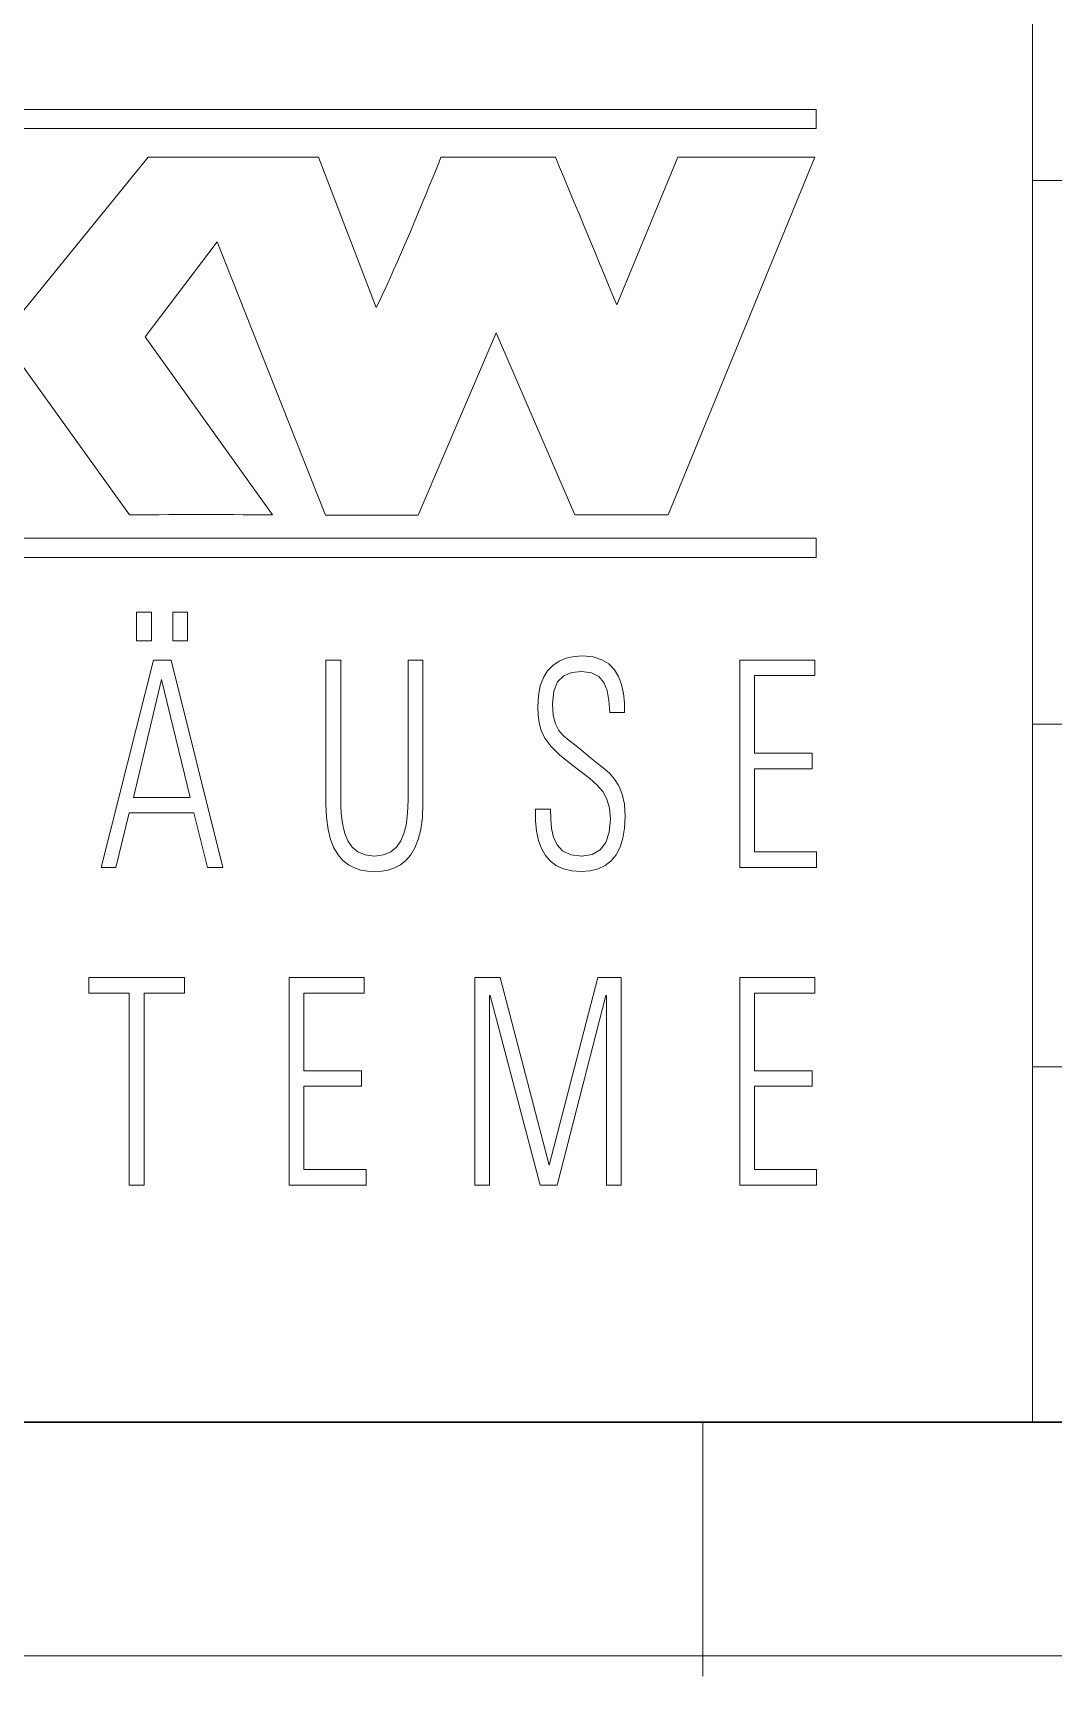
# Model space of a CAD drawing. Header units: millimetres. Extents: x 0 to 1188, y 0 to 841.
# Drawn here: x 1068.1 to 1088.2, y 0 to 32.36 of the extents above; entities that cross this region are included whole.
import ezdxf

# ---------------------------------------------------------------- set-up
doc = ezdxf.new("R2010")
doc.units = ezdxf.units.MM
doc.linetypes.add('SLD-Durchgehend', pattern=[0])

msp = doc.modelspace()

# ---------------------------------------------------------------- linework, layer by layer
at = {"color": 7, "linetype": 'SLD-Durchgehend', "lineweight": 0}
for p, q in [((1087.799, 5), (1087.799, 53)), ((1057.662, 30.85), (1083.537, 30.85)), ((1057.662, 30.85), (1083.537, 30.85)), ((1083.537, 30.85), (1083.537, 30.475)), ((1083.537, 30.85), (1083.537, 30.475)), ((1083.537, 30.475), (1057.662, 30.475)), ((1083.537, 30.475), (1057.662, 30.475)), ((1067.692, 26.62), (1070.372, 29.91)), ((1067.692, 26.62), (1070.372, 29.91)), ((1070.372, 29.91), (1073.727, 29.91)), ((1070.372, 29.91), (1073.727, 29.91)), ((1073.727, 29.91), (1074.867, 26.955)), ((1073.727, 29.91), (1074.867, 26.955)), ((1076.045, 29.67), (1076.098, 29.802)), ((1076.045, 29.67), (1076.098, 29.802)), ((1076.098, 29.802), (1076.142, 29.915)), ((1076.098, 29.802), (1076.142, 29.915)), ((1076.142, 29.915), (1078.397, 29.915)), ((1076.142, 29.915), (1078.397, 29.915)), ((1078.397, 29.915), (1078.418, 29.864)), ((1078.397, 29.915), (1078.418, 29.864)), ((1078.418, 29.864), (1078.46, 29.765)), ((1078.418, 29.864), (1078.46, 29.765)), ((1079.607, 27.005), (1080.812, 29.915)), ((1079.607, 27.005), (1080.812, 29.915)), ((1083.507, 29.915), (1080.622, 22.87)), ((1083.507, 29.915), (1080.622, 22.87)), ((1080.812, 29.915), (1083.507, 29.915)), ((1080.812, 29.915), (1083.507, 29.915)), ((1075.92, 29.362), (1075.986, 29.523)), ((1075.92, 29.362), (1075.986, 29.523)), ((1075.986, 29.523), (1076.045, 29.67)), ((1075.986, 29.523), (1076.045, 29.67)), ((1078.46, 29.765), (1078.518, 29.625)), ((1078.46, 29.765), (1078.518, 29.625)), ((1078.518, 29.625), (1078.591, 29.45)), ((1078.518, 29.625), (1078.591, 29.45)), ((1078.591, 29.45), (1078.676, 29.246)), ((1078.591, 29.45), (1078.676, 29.246)), ((1087.799, 29.45), (1183.799, 29.45)), ((1075.775, 29.008), (1075.85, 29.189)), ((1075.775, 29.008), (1075.85, 29.189)), ((1075.85, 29.189), (1075.92, 29.362)), ((1075.85, 29.189), (1075.92, 29.362)), ((1078.676, 29.246), (1078.769, 29.021)), ((1078.676, 29.246), (1078.769, 29.021)), ((1075.615, 28.626), (1075.696, 28.819)), ((1075.615, 28.626), (1075.696, 28.819)), ((1075.696, 28.819), (1075.775, 29.008)), ((1075.696, 28.819), (1075.775, 29.008)), ((1078.769, 29.021), (1078.869, 28.781)), ((1078.769, 29.021), (1078.869, 28.781)), ((1075.533, 28.431), (1075.615, 28.626)), ((1075.533, 28.431), (1075.615, 28.626)), ((1078.869, 28.781), (1078.972, 28.533)), ((1078.869, 28.781), (1078.972, 28.533)), ((1078.972, 28.533), (1079.076, 28.283)), ((1078.972, 28.533), (1079.076, 28.283)), ((1071.732, 28.245), (1070.312, 26.375)), ((1071.732, 28.245), (1070.312, 26.375)), ((1073.867, 22.86), (1071.732, 28.245)), ((1073.867, 22.86), (1071.732, 28.245)), ((1075.366, 28.044), (1075.449, 28.236)), ((1075.366, 28.044), (1075.449, 28.236)), ((1075.449, 28.236), (1075.533, 28.431)), ((1075.449, 28.236), (1075.533, 28.431)), ((1079.076, 28.283), (1079.178, 28.037)), ((1079.076, 28.283), (1079.178, 28.037)), ((1075.204, 27.675), (1075.284, 27.856)), ((1075.204, 27.675), (1075.284, 27.856)), ((1075.284, 27.856), (1075.366, 28.044)), ((1075.284, 27.856), (1075.366, 28.044)), ((1079.178, 28.037), (1079.276, 27.803)), ((1079.178, 28.037), (1079.276, 27.803)), ((1075.127, 27.503), (1075.204, 27.675)), ((1075.127, 27.503), (1075.204, 27.675)), ((1079.276, 27.803), (1079.365, 27.586)), ((1079.276, 27.803), (1079.365, 27.586)), ((1079.365, 27.586), (1079.445, 27.395)), ((1079.365, 27.586), (1079.445, 27.395)), ((1074.923, 27.067), (1074.986, 27.197)), ((1074.923, 27.067), (1074.986, 27.197)), ((1074.986, 27.197), (1075.054, 27.343)), ((1074.986, 27.197), (1075.054, 27.343)), ((1075.054, 27.343), (1075.127, 27.503)), ((1075.054, 27.343), (1075.127, 27.503)), ((1079.445, 27.395), (1079.512, 27.234)), ((1079.445, 27.395), (1079.512, 27.234)), ((1079.512, 27.234), (1079.563, 27.111)), ((1079.512, 27.234), (1079.563, 27.111)), ((1074.867, 26.955), (1074.923, 27.067)), ((1074.867, 26.955), (1074.923, 27.067)), ((1079.563, 27.111), (1079.595, 27.033)), ((1079.563, 27.111), (1079.595, 27.033)), ((1079.595, 27.033), (1079.607, 27.005)), ((1079.595, 27.033), (1079.607, 27.005)), ((1070.312, 26.375), (1072.822, 22.87)), ((1070.312, 26.375), (1072.822, 22.87)), ((1077.232, 26.455), (1075.692, 22.86)), ((1077.232, 26.455), (1075.692, 22.86)), ((1078.782, 22.87), (1077.232, 26.455)), ((1078.782, 22.87), (1077.232, 26.455)), ((1070.007, 22.87), (1067.697, 26.085)), ((1070.007, 22.87), (1067.697, 26.085)), ((1070.206, 22.871), (1070.007, 22.87)), ((1070.206, 22.871), (1070.007, 22.87)), ((1070.402, 22.872), (1070.206, 22.871)), ((1070.402, 22.872), (1070.206, 22.871)), ((1070.593, 22.872), (1070.402, 22.872)), ((1070.593, 22.872), (1070.402, 22.872)), ((1070.781, 22.873), (1070.593, 22.872)), ((1070.781, 22.873), (1070.593, 22.872)), ((1070.967, 22.873), (1070.781, 22.873)), ((1070.967, 22.873), (1070.781, 22.873)), ((1071.15, 22.874), (1070.967, 22.873)), ((1071.15, 22.874), (1070.967, 22.873)), ((1071.333, 22.874), (1071.15, 22.874)), ((1071.333, 22.874), (1071.15, 22.874)), ((1071.515, 22.874), (1071.333, 22.874)), ((1071.515, 22.874), (1071.333, 22.874)), ((1071.696, 22.874), (1071.515, 22.874)), ((1071.696, 22.874), (1071.515, 22.874)), ((1071.879, 22.873), (1071.696, 22.874)), ((1071.879, 22.873), (1071.696, 22.874)), ((1072.062, 22.873), (1071.879, 22.873)), ((1072.062, 22.873), (1071.879, 22.873)), ((1072.248, 22.872), (1072.062, 22.873)), ((1072.248, 22.872), (1072.062, 22.873)), ((1072.436, 22.872), (1072.248, 22.872)), ((1072.436, 22.872), (1072.248, 22.872)), ((1072.627, 22.871), (1072.436, 22.872)), ((1072.627, 22.871), (1072.436, 22.872)), ((1072.822, 22.87), (1072.627, 22.871)), ((1072.822, 22.87), (1072.627, 22.871)), ((1075.692, 22.86), (1073.867, 22.86)), ((1075.692, 22.86), (1073.867, 22.86)), ((1080.622, 22.87), (1078.782, 22.87)), ((1080.622, 22.87), (1078.782, 22.87)), ((1057.662, 22.41), (1083.537, 22.41)), ((1057.662, 22.41), (1083.537, 22.41)), ((1083.537, 22.41), (1083.537, 22.03)), ((1083.537, 22.41), (1083.537, 22.03)), ((1083.537, 22.03), (1057.662, 22.03)), ((1083.537, 22.03), (1057.662, 22.03)), ((1070.437, 20.955), (1070.147, 20.955)), ((1070.147, 20.955), (1070.147, 20.385)), ((1070.437, 20.955), (1070.147, 20.955)), ((1070.147, 20.955), (1070.147, 20.385)), ((1070.437, 20.385), (1070.437, 20.955)), ((1070.437, 20.385), (1070.437, 20.955)), ((1071.152, 20.955), (1070.862, 20.955)), ((1070.862, 20.955), (1070.862, 20.385)), ((1071.152, 20.955), (1070.862, 20.955)), ((1070.862, 20.955), (1070.862, 20.385)), ((1071.152, 20.385), (1071.152, 20.955)), ((1071.152, 20.385), (1071.152, 20.955)), ((1070.147, 20.385), (1070.437, 20.385)), ((1070.147, 20.385), (1070.437, 20.385)), ((1070.862, 20.385), (1071.152, 20.385)), ((1070.862, 20.385), (1071.152, 20.385)), ((1078.765, 20.079), (1078.609, 20.045)), ((1078.765, 20.079), (1078.609, 20.045)), ((1078.937, 20.09), (1078.765, 20.079)), ((1078.937, 20.09), (1078.765, 20.079)), ((1079.144, 20.071), (1078.937, 20.09)), ((1079.144, 20.071), (1078.937, 20.09)), ((1079.315, 20.017), (1079.144, 20.071)), ((1079.315, 20.017), (1079.144, 20.071)), ((1070.482, 20.01), (1069.447, 15.925)), ((1070.482, 20.01), (1069.447, 15.925)), ((1070.827, 20.01), (1070.482, 20.01)), ((1070.827, 20.01), (1070.482, 20.01)), ((1071.842, 15.925), (1070.827, 20.01)), ((1071.842, 15.925), (1070.827, 20.01)), ((1074.167, 20.01), (1073.877, 20.01)), ((1073.877, 20.01), (1073.877, 17.175)), ((1074.167, 20.01), (1073.877, 20.01)), ((1073.877, 20.01), (1073.877, 17.175)), ((1074.167, 17.44), (1074.167, 20.01)), ((1074.167, 17.44), (1074.167, 20.01)), ((1075.787, 20.01), (1075.497, 20.01)), ((1075.497, 20.01), (1075.497, 17.44)), ((1075.787, 20.01), (1075.497, 20.01)), ((1075.497, 20.01), (1075.497, 17.44)), ((1075.787, 17.175), (1075.787, 20.01)), ((1075.787, 17.175), (1075.787, 20.01)), ((1078.243, 19.797), (1078.16, 19.663)), ((1078.243, 19.797), (1078.16, 19.663)), ((1078.346, 19.905), (1078.243, 19.797)), ((1078.346, 19.905), (1078.243, 19.797)), ((1078.469, 19.987), (1078.346, 19.905)), ((1078.469, 19.987), (1078.346, 19.905)), ((1078.609, 20.045), (1078.469, 19.987)), ((1078.609, 20.045), (1078.469, 19.987)), ((1078.561, 19.7), (1078.721, 19.765)), ((1078.561, 19.7), (1078.721, 19.765)), ((1078.721, 19.765), (1078.917, 19.785)), ((1078.721, 19.765), (1078.917, 19.785)), ((1078.917, 19.785), (1079.11, 19.76)), ((1078.917, 19.785), (1079.11, 19.76)), ((1079.11, 19.76), (1079.253, 19.687)), ((1079.11, 19.76), (1079.253, 19.687)), ((1079.453, 19.932), (1079.315, 20.017)), ((1079.453, 19.932), (1079.315, 20.017)), ((1079.561, 19.819), (1079.453, 19.932)), ((1079.561, 19.819), (1079.453, 19.932)), ((1079.642, 19.683), (1079.561, 19.819)), ((1079.642, 19.683), (1079.561, 19.819)), ((1082.032, 20.01), (1082.032, 15.925)), ((1083.512, 20.01), (1082.032, 20.01)), ((1082.032, 20.01), (1082.032, 15.925)), ((1083.512, 20.01), (1082.032, 20.01)), ((1083.512, 19.705), (1083.512, 20.01)), ((1083.512, 19.705), (1083.512, 20.01)), ((1070.082, 17.305), (1070.639, 19.625)), ((1070.082, 17.305), (1070.639, 19.625)), ((1070.639, 19.625), (1071.202, 17.305)), ((1070.639, 19.625), (1071.202, 17.305)), ((1078.1, 19.501), (1078.063, 19.31)), ((1078.1, 19.501), (1078.063, 19.31)), ((1078.16, 19.663), (1078.1, 19.501)), ((1078.16, 19.663), (1078.1, 19.501)), ((1078.368, 19.4), (1078.442, 19.581)), ((1078.368, 19.4), (1078.442, 19.581)), ((1078.442, 19.581), (1078.561, 19.7)), ((1078.442, 19.581), (1078.561, 19.7)), ((1079.253, 19.687), (1079.353, 19.569)), ((1079.253, 19.687), (1079.353, 19.569)), ((1079.353, 19.569), (1079.418, 19.409)), ((1079.353, 19.569), (1079.418, 19.409)), ((1079.699, 19.526), (1079.642, 19.683)), ((1079.699, 19.526), (1079.642, 19.683)), ((1079.736, 19.354), (1079.699, 19.526)), ((1079.736, 19.354), (1079.699, 19.526)), ((1082.322, 18.175), (1082.322, 19.705)), ((1082.322, 19.705), (1083.512, 19.705)), ((1082.322, 18.175), (1082.322, 19.705)), ((1082.322, 19.705), (1083.512, 19.705)), ((1078.063, 19.31), (1078.052, 19.09)), ((1078.063, 19.31), (1078.052, 19.09)), ((1078.342, 19.15), (1078.368, 19.4)), ((1078.342, 19.15), (1078.368, 19.4)), ((1078.356, 18.924), (1078.342, 19.15)), ((1078.356, 18.924), (1078.342, 19.15)), ((1079.418, 19.409), (1079.453, 19.21)), ((1079.418, 19.409), (1079.453, 19.21)), ((1079.453, 19.21), (1079.467, 18.975)), ((1079.453, 19.21), (1079.467, 18.975)), ((1079.756, 19.169), (1079.736, 19.354)), ((1079.756, 19.169), (1079.736, 19.354)), ((1079.762, 18.975), (1079.756, 19.169)), ((1079.762, 18.975), (1079.756, 19.169)), ((1078.052, 19.09), (1078.057, 18.923)), ((1078.052, 19.09), (1078.057, 18.923)), ((1078.057, 18.923), (1078.075, 18.77)), ((1078.057, 18.923), (1078.075, 18.77)), ((1078.075, 18.77), (1078.116, 18.622)), ((1078.075, 18.77), (1078.116, 18.622)), ((1078.398, 18.754), (1078.356, 18.924)), ((1078.398, 18.754), (1078.356, 18.924)), ((1079.467, 18.975), (1079.762, 18.975)), ((1079.467, 18.975), (1079.762, 18.975)), ((1078.116, 18.622), (1078.19, 18.473)), ((1078.116, 18.622), (1078.19, 18.473)), ((1078.19, 18.473), (1078.308, 18.316)), ((1078.19, 18.473), (1078.308, 18.316)), ((1078.466, 18.624), (1078.398, 18.754)), ((1078.466, 18.624), (1078.398, 18.754)), ((1078.557, 18.519), (1078.466, 18.624)), ((1078.557, 18.519), (1078.466, 18.624)), ((1078.671, 18.423), (1078.557, 18.519)), ((1078.671, 18.423), (1078.557, 18.519)), ((1087.799, 18.75), (1183.799, 18.75)), ((1078.308, 18.316), (1078.48, 18.144)), ((1078.308, 18.316), (1078.48, 18.144)), ((1078.48, 18.144), (1078.717, 17.95)), ((1078.48, 18.144), (1078.717, 17.95)), ((1078.805, 18.32), (1078.671, 18.423)), ((1078.805, 18.32), (1078.671, 18.423)), ((1078.957, 18.195), (1078.805, 18.32)), ((1078.957, 18.195), (1078.805, 18.32)), ((1079.09, 18.082), (1078.957, 18.195)), ((1079.09, 18.082), (1078.957, 18.195)), ((1083.457, 18.175), (1082.322, 18.175)), ((1083.457, 18.175), (1082.322, 18.175)), ((1083.457, 17.87), (1083.457, 18.175)), ((1083.457, 17.87), (1083.457, 18.175)), ((1078.717, 17.95), (1078.907, 17.806)), ((1078.717, 17.95), (1078.907, 17.806)), ((1078.907, 17.806), (1079.074, 17.677)), ((1078.907, 17.806), (1079.074, 17.677)), ((1079.221, 17.98), (1079.09, 18.082)), ((1079.221, 17.98), (1079.09, 18.082)), ((1079.346, 17.881), (1079.221, 17.98)), ((1079.346, 17.881), (1079.221, 17.98)), ((1079.461, 17.779), (1079.346, 17.881)), ((1079.461, 17.779), (1079.346, 17.881)), ((1082.322, 16.23), (1082.322, 17.87)), ((1082.322, 17.87), (1083.457, 17.87)), ((1082.322, 16.23), (1082.322, 17.87)), ((1082.322, 17.87), (1083.457, 17.87)), ((1079.074, 17.677), (1079.215, 17.551)), ((1079.074, 17.677), (1079.215, 17.551)), ((1079.215, 17.551), (1079.329, 17.418)), ((1079.215, 17.551), (1079.329, 17.418)), ((1079.564, 17.665), (1079.461, 17.779)), ((1079.564, 17.665), (1079.461, 17.779)), ((1079.649, 17.53), (1079.564, 17.665)), ((1079.649, 17.53), (1079.564, 17.665)), ((1079.715, 17.368), (1079.649, 17.53)), ((1079.715, 17.368), (1079.649, 17.53)), ((1071.202, 17.305), (1070.082, 17.305)), ((1071.202, 17.305), (1070.082, 17.305)), ((1073.877, 17.175), (1073.888, 16.906)), ((1073.877, 17.175), (1073.888, 16.906)), ((1074.168, 17.275), (1074.167, 17.44)), ((1074.168, 17.275), (1074.167, 17.44)), ((1074.172, 17.102), (1074.168, 17.275)), ((1074.172, 17.102), (1074.168, 17.275)), ((1075.496, 17.275), (1075.492, 17.102)), ((1075.496, 17.275), (1075.492, 17.102)), ((1075.497, 17.44), (1075.496, 17.275)), ((1075.497, 17.44), (1075.496, 17.275)), ((1075.776, 16.906), (1075.787, 17.175)), ((1075.776, 16.906), (1075.787, 17.175)), ((1079.329, 17.418), (1079.412, 17.268)), ((1079.329, 17.418), (1079.412, 17.268)), ((1079.412, 17.268), (1079.464, 17.09)), ((1079.412, 17.268), (1079.464, 17.09)), ((1079.757, 17.171), (1079.715, 17.368)), ((1079.757, 17.171), (1079.715, 17.368)), ((1079.772, 16.93), (1079.757, 17.171)), ((1079.772, 16.93), (1079.757, 17.171)), ((1069.737, 15.925), (1069.997, 17)), ((1069.737, 15.925), (1069.997, 17)), ((1069.997, 17), (1071.277, 17)), ((1069.997, 17), (1071.277, 17)), ((1071.277, 17), (1071.542, 15.925)), ((1071.277, 17), (1071.542, 15.925)), ((1073.888, 16.906), (1073.919, 16.674)), ((1073.888, 16.906), (1073.919, 16.674)), ((1074.185, 16.928), (1074.172, 17.102)), ((1074.185, 16.928), (1074.172, 17.102)), ((1074.209, 16.757), (1074.185, 16.928)), ((1074.209, 16.757), (1074.185, 16.928)), ((1075.479, 16.928), (1075.454, 16.757)), ((1075.479, 16.928), (1075.454, 16.757)), ((1075.492, 17.102), (1075.479, 16.928)), ((1075.492, 17.102), (1075.479, 16.928)), ((1075.745, 16.674), (1075.776, 16.906)), ((1075.745, 16.674), (1075.776, 16.906)), ((1078.302, 17.075), (1078.007, 17.075)), ((1078.007, 17.075), (1078.007, 16.846)), ((1078.302, 17.075), (1078.007, 17.075)), ((1078.007, 17.075), (1078.007, 16.846)), ((1078.007, 16.846), (1078.027, 16.64)), ((1078.007, 16.846), (1078.027, 16.64)), ((1078.305, 16.88), (1078.302, 17.075)), ((1078.305, 16.88), (1078.302, 17.075)), ((1078.321, 16.693), (1078.305, 16.88)), ((1078.321, 16.693), (1078.305, 16.88)), ((1079.482, 16.875), (1079.46, 16.619)), ((1079.482, 16.875), (1079.46, 16.619)), ((1079.464, 17.09), (1079.482, 16.875)), ((1079.464, 17.09), (1079.482, 16.875)), ((1079.761, 16.701), (1079.772, 16.93)), ((1079.761, 16.701), (1079.772, 16.93)), ((1073.919, 16.674), (1073.968, 16.476)), ((1073.919, 16.674), (1073.968, 16.476)), ((1074.25, 16.596), (1074.209, 16.757)), ((1074.25, 16.596), (1074.209, 16.757)), ((1074.311, 16.451), (1074.25, 16.596)), ((1074.311, 16.451), (1074.25, 16.596)), ((1075.414, 16.596), (1075.353, 16.451)), ((1075.414, 16.596), (1075.353, 16.451)), ((1075.454, 16.757), (1075.414, 16.596)), ((1075.454, 16.757), (1075.414, 16.596)), ((1075.695, 16.476), (1075.745, 16.674)), ((1075.695, 16.476), (1075.745, 16.674)), ((1078.027, 16.64), (1078.066, 16.457)), ((1078.027, 16.64), (1078.066, 16.457)), ((1078.36, 16.52), (1078.321, 16.693)), ((1078.36, 16.52), (1078.321, 16.693)), ((1078.429, 16.371), (1078.36, 16.52)), ((1078.429, 16.371), (1078.36, 16.52)), ((1079.46, 16.619), (1079.392, 16.417)), ((1079.46, 16.619), (1079.392, 16.417)), ((1079.728, 16.499), (1079.761, 16.701)), ((1079.728, 16.499), (1079.761, 16.701)), ((1073.968, 16.476), (1074.035, 16.309)), ((1073.968, 16.476), (1074.035, 16.309)), ((1074.035, 16.309), (1074.117, 16.172)), ((1074.035, 16.309), (1074.117, 16.172)), ((1074.395, 16.328), (1074.311, 16.451)), ((1074.395, 16.328), (1074.311, 16.451)), ((1074.507, 16.233), (1074.395, 16.328)), ((1074.507, 16.233), (1074.395, 16.328)), ((1074.652, 16.172), (1074.507, 16.233)), ((1074.652, 16.172), (1074.507, 16.233)), ((1075.156, 16.233), (1075.012, 16.172)), ((1075.156, 16.233), (1075.012, 16.172)), ((1075.269, 16.328), (1075.156, 16.233)), ((1075.269, 16.328), (1075.156, 16.233)), ((1075.353, 16.451), (1075.269, 16.328)), ((1075.353, 16.451), (1075.269, 16.328)), ((1075.547, 16.172), (1075.629, 16.309)), ((1075.547, 16.172), (1075.629, 16.309)), ((1075.629, 16.309), (1075.695, 16.476)), ((1075.629, 16.309), (1075.695, 16.476)), ((1078.066, 16.457), (1078.125, 16.296)), ((1078.066, 16.457), (1078.125, 16.296)), ((1078.125, 16.296), (1078.203, 16.16)), ((1078.125, 16.296), (1078.203, 16.16)), ((1078.539, 16.254), (1078.429, 16.371)), ((1078.539, 16.254), (1078.429, 16.371)), ((1078.699, 16.177), (1078.539, 16.254)), ((1078.699, 16.177), (1078.539, 16.254)), ((1079.28, 16.27), (1079.122, 16.18)), ((1079.28, 16.27), (1079.122, 16.18)), ((1079.392, 16.417), (1079.28, 16.27)), ((1079.392, 16.417), (1079.28, 16.27)), ((1079.597, 16.177), (1079.673, 16.324)), ((1079.597, 16.177), (1079.673, 16.324)), ((1079.673, 16.324), (1079.728, 16.499)), ((1079.673, 16.324), (1079.728, 16.499)), ((1083.542, 16.23), (1082.322, 16.23)), ((1083.542, 16.23), (1082.322, 16.23)), ((1083.542, 15.925), (1083.542, 16.23)), ((1083.542, 15.925), (1083.542, 16.23)), ((1069.447, 15.925), (1069.737, 15.925)), ((1069.447, 15.925), (1069.737, 15.925)), ((1071.542, 15.925), (1071.842, 15.925)), ((1071.542, 15.925), (1071.842, 15.925)), ((1074.117, 16.172), (1074.212, 16.063)), ((1074.117, 16.172), (1074.212, 16.063)), ((1074.212, 16.063), (1074.32, 15.978)), ((1074.212, 16.063), (1074.32, 15.978)), ((1074.32, 15.978), (1074.437, 15.917)), ((1074.32, 15.978), (1074.437, 15.917)), ((1074.437, 15.917), (1074.562, 15.875)), ((1074.437, 15.917), (1074.562, 15.875)), ((1074.562, 15.875), (1074.695, 15.852)), ((1074.562, 15.875), (1074.695, 15.852)), ((1074.832, 16.15), (1074.652, 16.172)), ((1074.832, 16.15), (1074.652, 16.172)), ((1075.012, 16.172), (1074.832, 16.15)), ((1075.012, 16.172), (1074.832, 16.15)), ((1074.969, 15.852), (1075.101, 15.875)), ((1074.969, 15.852), (1075.101, 15.875)), ((1075.101, 15.875), (1075.227, 15.917)), ((1075.101, 15.875), (1075.227, 15.917)), ((1075.227, 15.917), (1075.344, 15.978)), ((1075.227, 15.917), (1075.344, 15.978)), ((1075.344, 15.978), (1075.451, 16.063)), ((1075.344, 15.978), (1075.451, 16.063)), ((1075.451, 16.063), (1075.547, 16.172)), ((1075.451, 16.063), (1075.547, 16.172)), ((1078.203, 16.16), (1078.302, 16.048)), ((1078.203, 16.16), (1078.302, 16.048)), ((1078.302, 16.048), (1078.421, 15.959)), ((1078.302, 16.048), (1078.421, 15.959)), ((1078.421, 15.959), (1078.56, 15.896)), ((1078.421, 15.959), (1078.56, 15.896)), ((1078.56, 15.896), (1078.72, 15.858)), ((1078.56, 15.896), (1078.72, 15.858)), ((1078.917, 16.15), (1078.699, 16.177)), ((1078.917, 16.15), (1078.699, 16.177)), ((1078.72, 15.858), (1078.902, 15.845)), ((1078.72, 15.858), (1078.902, 15.845)), ((1078.902, 15.845), (1079.082, 15.858)), ((1078.902, 15.845), (1079.082, 15.858)), ((1079.122, 16.18), (1078.917, 16.15)), ((1079.122, 16.18), (1078.917, 16.15)), ((1079.082, 15.858), (1079.242, 15.898)), ((1079.082, 15.858), (1079.242, 15.898)), ((1079.242, 15.898), (1079.381, 15.964)), ((1079.242, 15.898), (1079.381, 15.964)), ((1079.381, 15.964), (1079.499, 16.057)), ((1079.381, 15.964), (1079.499, 16.057)), ((1079.499, 16.057), (1079.597, 16.177)), ((1079.499, 16.057), (1079.597, 16.177)), ((1082.032, 15.925), (1083.542, 15.925)), ((1082.032, 15.925), (1083.542, 15.925)), ((1074.695, 15.852), (1074.832, 15.845)), ((1074.695, 15.852), (1074.832, 15.845)), ((1074.832, 15.845), (1074.969, 15.852)), ((1074.832, 15.845), (1074.969, 15.852)), ((1071.087, 13.755), (1069.202, 13.755)), ((1069.202, 13.755), (1069.202, 13.45)), ((1071.087, 13.755), (1069.202, 13.755)), ((1069.202, 13.755), (1069.202, 13.45)), ((1071.087, 13.45), (1071.087, 13.755)), ((1071.087, 13.45), (1071.087, 13.755)), ((1073.152, 13.755), (1073.152, 9.67)), ((1074.632, 13.755), (1073.152, 13.755)), ((1073.152, 13.755), (1073.152, 9.67)), ((1074.632, 13.755), (1073.152, 13.755)), ((1074.632, 13.45), (1074.632, 13.755)), ((1074.632, 13.45), (1074.632, 13.755)), ((1077.307, 13.755), (1076.812, 13.755)), ((1076.812, 13.755), (1076.812, 9.67)), ((1077.307, 13.755), (1076.812, 13.755)), ((1076.812, 13.755), (1076.812, 9.67)), ((1078.272, 10.065), (1077.307, 13.755)), ((1078.272, 10.065), (1077.307, 13.755)), ((1079.232, 13.755), (1078.277, 10.065)), ((1079.232, 13.755), (1078.277, 10.065)), ((1079.692, 13.755), (1079.232, 13.755)), ((1079.692, 13.755), (1079.232, 13.755)), ((1079.692, 9.67), (1079.692, 13.755)), ((1079.692, 9.67), (1079.692, 13.755)), ((1082.032, 13.755), (1082.032, 9.67)), ((1083.512, 13.755), (1082.032, 13.755)), ((1082.032, 13.755), (1082.032, 9.67)), ((1083.512, 13.755), (1082.032, 13.755)), ((1083.512, 13.45), (1083.512, 13.755)), ((1083.512, 13.45), (1083.512, 13.755)), ((1069.202, 13.45), (1070.002, 13.45)), ((1069.202, 13.45), (1070.002, 13.45)), ((1070.002, 13.45), (1070.002, 9.67)), ((1070.002, 13.45), (1070.002, 9.67)), ((1070.292, 9.67), (1070.292, 13.45)), ((1070.292, 13.45), (1071.087, 13.45)), ((1070.292, 9.67), (1070.292, 13.45)), ((1070.292, 13.45), (1071.087, 13.45)), ((1073.442, 11.92), (1073.442, 13.45)), ((1073.442, 13.45), (1074.632, 13.45)), ((1073.442, 11.92), (1073.442, 13.45)), ((1073.442, 13.45), (1074.632, 13.45)), ((1077.102, 9.67), (1077.102, 13.405)), ((1077.102, 13.405), (1077.112, 13.405)), ((1077.102, 9.67), (1077.102, 13.405)), ((1077.102, 13.405), (1077.112, 13.405)), ((1077.112, 13.405), (1078.097, 9.67)), ((1077.112, 13.405), (1078.097, 9.67)), ((1078.432, 9.67), (1079.392, 13.405)), ((1078.432, 9.67), (1079.392, 13.405)), ((1079.392, 13.405), (1079.402, 13.405)), ((1079.392, 13.405), (1079.402, 13.405)), ((1079.402, 13.405), (1079.402, 9.67)), ((1079.402, 13.405), (1079.402, 9.67)), ((1082.322, 11.92), (1082.322, 13.45)), ((1082.322, 13.45), (1083.512, 13.45)), ((1082.322, 11.92), (1082.322, 13.45)), ((1082.322, 13.45), (1083.512, 13.45)), ((1087.799, 12), (1183.799, 12)), ((1074.577, 11.92), (1073.442, 11.92)), ((1074.577, 11.92), (1073.442, 11.92)), ((1074.577, 11.615), (1074.577, 11.92)), ((1074.577, 11.615), (1074.577, 11.92)), ((1083.457, 11.92), (1082.322, 11.92)), ((1083.457, 11.92), (1082.322, 11.92)), ((1083.457, 11.615), (1083.457, 11.92)), ((1083.457, 11.615), (1083.457, 11.92)), ((1073.442, 9.975), (1073.442, 11.615)), ((1073.442, 11.615), (1074.577, 11.615)), ((1073.442, 9.975), (1073.442, 11.615)), ((1073.442, 11.615), (1074.577, 11.615)), ((1082.322, 9.975), (1082.322, 11.615)), ((1082.322, 11.615), (1083.457, 11.615)), ((1082.322, 9.975), (1082.322, 11.615)), ((1082.322, 11.615), (1083.457, 11.615)), ((1078.277, 10.065), (1078.272, 10.065)), ((1078.277, 10.065), (1078.272, 10.065)), ((1074.667, 9.975), (1073.442, 9.975)), ((1074.667, 9.975), (1073.442, 9.975)), ((1074.667, 9.67), (1074.667, 9.975)), ((1074.667, 9.67), (1074.667, 9.975)), ((1083.542, 9.975), (1082.322, 9.975)), ((1083.542, 9.975), (1082.322, 9.975)), ((1083.542, 9.67), (1083.542, 9.975)), ((1083.542, 9.67), (1083.542, 9.975)), ((1070.002, 9.67), (1070.292, 9.67)), ((1070.002, 9.67), (1070.292, 9.67)), ((1073.152, 9.67), (1074.667, 9.67)), ((1073.152, 9.67), (1074.667, 9.67)), ((1076.812, 9.67), (1077.102, 9.67)), ((1076.812, 9.67), (1077.102, 9.67)), ((1078.097, 9.67), (1078.432, 9.67)), ((1078.097, 9.67), (1078.432, 9.67)), ((1079.402, 9.67), (1079.692, 9.67)), ((1079.402, 9.67), (1079.692, 9.67)), ((1082.032, 9.67), (1083.542, 9.67)), ((1082.032, 9.67), (1083.542, 9.67)), ((24.799, 5), (1183.799, 5)), ((1081.299, 5), (1081.299, 0)), ((0.399, 0.4), (1188.499, 0.4))]:
    msp.add_line(p, q, dxfattribs=at)
at = {"color": 7, "linetype": 'SLD-Durchgehend', "lineweight": 30}
msp.add_line((998.799, 5), (1183.799, 5), dxfattribs=at)

doc.saveas('drawing.dxf')
